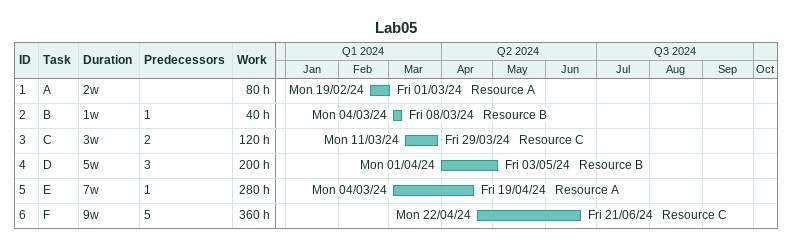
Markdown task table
Lab05

| ID | Task | Duration | Start | Finish | Predecessors | Resources | Work (h) |
|---|---|---|---|---|---|---|---|
| 1 | A | 2w | 2024-02-19 | 2024-03-01 |  | Resource A | 80 |
| 2 | B | 1w | 2024-03-04 | 2024-03-08 | 1 | Resource B | 40 |
| 3 | C | 3w | 2024-03-11 | 2024-03-29 | 2 | Resource C | 120 |
| 4 | D | 5w | 2024-04-01 | 2024-05-03 | 3 | Resource B | 200 |
| 5 | E | 7w | 2024-03-04 | 2024-04-19 | 1 | Resource A | 280 |
| 6 | F | 9w | 2024-04-22 | 2024-06-21 | 5 | Resource C | 360 |
